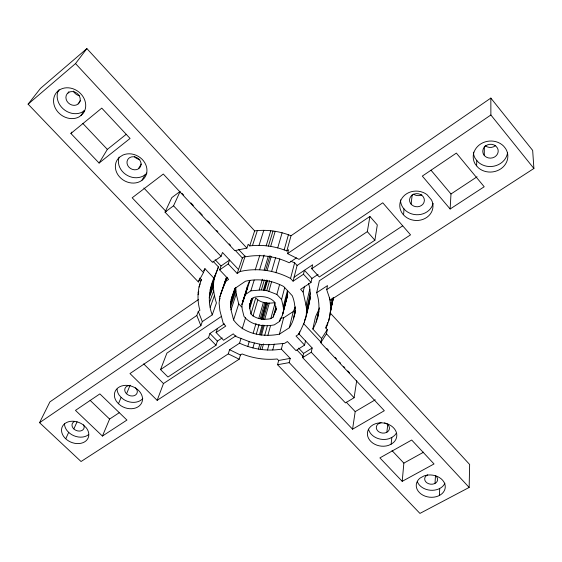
<?xml version="1.0" encoding="UTF-8"?>
<svg xmlns="http://www.w3.org/2000/svg" width="562" height="562" viewBox="0 0 562 562"><rect width="100%" height="100%" fill="white"/><g stroke="black" fill="none" stroke-linecap="round" stroke-linejoin="round"><path stroke-width="0.84" d="M217.48 328.426L216.103 332.528L223.585 340.249L233.258 333.849L235.745 336.434L249.886 341.872L261.168 344.506L269.802 344.71L284.555 343.375L287.414 341.548L295.949 350.576L304.569 345.103L296.026 336.027L298.921 334.172L304.274 322.49L306.269 315.31L306.522 309.023L306.023 305.271L303.101 292.043L304.506 286.198M305.503 319.026C308.117 307.477 312.725 295.345 308.51 283.522M484.268 155.358L483.854 154.894A7.742 6.941 -5.9 0 1 485.709 145.839A7.742 6.941 -5.9 0 1 495.895 146.127L497.461 148.052A7.742 6.941 -5.9 0 1 494.729 156.917A7.742 6.941 -5.9 0 1 484.641 155.857L484.268 155.358L484.346 146.366M215.415 274.678C212.113 283.845 213.476 293.863 216.419 302.932L212.267 314.868L202.32 321.605L200.866 325.679L129.977 373.554L157.156 400.327L228.277 353.884L229.577 349.712L239.56 343.178C252.57 349.248 267.168 351.475 281.372 349.142L290.21 358.38L289.212 362.616L352.564 429.199L384.317 410.717L320.762 342.722L326.452 333.779L327.288 329.606L325.848 328.053C330.526 318.619 331.657 307.576 329.311 297.34M476.618 165.86L475.023 163.767A17.345 15.511 -5.6 0 1 480.91 143.816A17.345 15.511 -5.6 0 1 503.615 146.106L505.54 148.487A17.345 15.511 -5.6 0 1 501.142 168.614A17.345 15.511 -5.6 0 1 478.381 167.848L476.618 165.86L476.731 160.388L475.143 158.301A17.197 15.42 -5.9 0 1 473.359 152.147M198.449 299.546L49.892 401.907L39.565 422.687L81.054 461.521L239.187 359.188L240.431 354.994L242.067 353.934C253.167 358.324 265.306 360.144 277.199 358.978L278.633 360.481L277.572 364.717L419.94 513.415L469.158 487.437L469.635 464.479L330.308 313.09M200.866 325.679L196.805 315.486L198.288 311.439L199.91 310.329C196.953 300.213 197.431 289.128 201.442 279.37M212.267 314.868C206.964 301.675 209.31 287.217 215.344 274.727M219.84 296.933L226.338 277.712L219.84 296.933L219.103 303.108L219.911 310.638L223.269 323.473L225.776 326.079L216.103 332.528M230.532 303.48L231.832 297.242L235.675 287.913L245.496 281.211C258.527 278.211 271.903 280.269 283.684 286.487L292.296 295.767C296.539 306.423 295.774 318.19 289.29 327.787L279.426 334.165C263.142 337.355 243.775 334.257 233.588 319.933L231.024 309.922L230.455 304.379L235.752 287.632L236.216 293.996L238.71 303.873L241.702 307.021M249.556 280.86L247.737 285.222L241.906 304.485L242.187 309.212L243.978 316.364C250.926 325.349 263.711 327 274.263 324.878L279.623 321.38L282.517 314.868L287.596 295.401L287.428 290.716L283.248 306.726L283.536 310.301L283.115 313.118M246.823 289.746L247.189 286.957M251.291 299.434L249.423 306.494L250.947 313.968C255.843 319.265 264.028 320.045 270.793 318.647L273.16 317.087L276.335 308.615M439.386 495.375L440.517 494.82A14.556 11.135 6.2 0 0 442.638 480.243A14.556 11.135 6.2 0 0 423.973 475.951L420.137 478.037A14.556 11.135 6.2 0 0 419.505 492.677A14.556 11.135 6.2 0 0 438.318 495.986L439.386 495.375L439.744 488.371L440.868 487.816A14.45 11.092 6.1 0 0 444.9 483.158M427.696 474.834L426.79 475.326A6.498 4.995 6.1 0 0 425.82 481.831A6.498 4.995 6.1 0 0 434.103 483.805L435.023 483.355L435.459 475.67M450.134 209.001L422.322 176.082L456.365 153.089L484.191 186.76L450.134 209.001L450.984 193.988L431.005 170.209M249.647 304.794L252.064 298.794L254.424 297.214C261.246 295.76 269.535 296.532 274.453 301.92L275.886 308.461L275.654 311.151M402.209 481.332L379.891 457.897L411.686 440.025L434.033 463.952L402.209 481.332L403.86 463.123L392.03 450.605M328.728 320.79L333.315 297.712M391.124 444.198L393.533 442.512A14.774 11.633 8.2 0 0 392.726 427.029A14.774 11.633 8.2 0 0 373.33 424.675L372.536 425.139A14.774 11.633 8.2 0 0 369.726 440.187A14.774 11.633 8.2 0 0 388.321 445.455L391.124 444.198L391.84 437.433L394.236 435.754A14.668 11.591 8.2 0 0 396.224 433.274M381.12 422.729A6.596 5.22 8.2 0 0 379.54 423.179L378.107 424.001A6.596 5.22 8.2 0 0 377.734 430.871A6.596 5.22 8.2 0 0 386.263 432.536L386.888 432.171L387.815 423.924M411.124 204.104L410.506 203.374A7.418 6.575 3.5 0 1 412.494 194.895A7.418 6.575 3.5 0 1 422.252 195.674L423.362 196.974A7.418 6.575 3.5 0 1 421.507 205.46A7.418 6.575 3.5 0 1 411.756 204.835L411.124 204.104L412.192 194.726M403.284 214.565L402.891 214.192A16.621 14.696 3.7 0 1 405.04 194.888A16.621 14.696 3.7 0 1 426.987 194.621L431.546 199.995A16.621 14.696 3.7 0 1 425.16 218.4A16.621 14.696 3.7 0 1 403.593 215L403.987 208.86L403.6 208.488A16.488 14.612 3.5 0 1 400.502 199.882M352.564 429.199L355.198 411.63L375.233 399.821M298.71 333.673L312.163 348.004L303.578 353.421L302.637 357.65L345.44 402.905L354.088 397.748L356.737 380.509M294.095 277.192L312.676 264.758L311.741 268.713L319.286 276.982L374.882 240.227L377.306 224.912L369.908 216.454L297.101 265.475L293.069 281.176L290.547 278.45C274.98 270.28 257.291 267.568 240.086 271.509L237.206 273.49L228.214 263.922L229.57 260.03L221.049 265.981L219.644 269.886L228.636 279.391L225.791 281.351L220.908 293.413M224.926 283.403L225.285 281.19M311.741 268.713L367.316 231.635L369.908 216.454M287.596 295.401L285.749 300.902M330.414 311.327L333.118 297.811M330.161 313.175L333.203 297.944M325.848 328.053L326.367 325.489M330.484 305.349L331.84 298.626M326.845 325.946L327.527 322.532M320.762 342.722L321.619 338.528L327.288 329.606M291.025 235.759C279.56 231.144 266.929 229.359 254.649 230.877L86.885 48.585L40.457 88.417L28.1 104.139L198.358 281.969L203.465 272.584L132.175 197.796L163.303 174.037L234.775 250.652L246.894 248.109L248.172 244.259L249.704 245.91C262.243 244.393 275.127 246.233 286.838 250.94L291.025 235.759L490.837 98.09L532.664 150.398L533.9 168.481L330.259 300.256L326.684 289.62L327.534 285.587L316.694 292.683C320.607 304.759 319.441 318.106 312.837 329.037L321.619 338.528M317.586 317.853L318.977 311.376M302.637 357.65L311.264 352.219L312.163 348.004M316.041 322.159L319.427 307.843M312.837 329.037L315.5 316.799L318.661 309.978M331.959 304.618L333.203 298.935M304.569 345.103L305.51 340.909M316.694 292.683L319.342 280.775L402.722 225.812M304.274 322.49L305.061 319.068M307.618 307.955L308.011 306.241M306.515 312.872L310.224 296.736M306.367 314.088L310.076 297.937M306.269 315.31L309.978 299.146M306.522 309.023L310.238 292.935M298.921 334.172L299.49 331.713M303.101 292.043L300.6 289.339L311.011 282.454L311.938 278.45L318.12 274.361M306.023 305.271L309.753 289.226M294.839 313.392L295.254 311.692M294.305 316.069L295.345 311.826M295.001 308.812L295.415 307.126M293.069 281.176L303.473 274.235L304.449 270.266L311.938 278.45M293.399 318.682L295.429 309.894M289.29 327.787L293.308 311.503L295.331 307.007M281.372 349.142L282.812 343.375M279.426 334.165L283.627 317.825L293.308 311.503M272.753 349.915L274.249 344.155M283.522 308.601L287.688 292.57M283.536 310.301L287.702 294.249M282.517 314.868L287.639 294.825M290.547 278.45L294.636 262.784L290.652 261.232M279.623 321.38L280.466 318.141M283.248 306.726L281.569 299.469L284.681 287.744M267.505 350.042L269.036 344.281M275.261 312.324L276.286 308.503M267.933 335.226L270.589 325.433M273.16 317.087L275.991 306.613M275.858 309.824L276.314 308.131M270.793 318.647L275.197 302.518C268.566 303.916 260.522 303.164 255.738 297.944L250.947 313.968M264.737 335.31L267.428 325.517M326.684 289.62L410.541 234.853L382.771 202.805L299.033 259.363L287.533 253.624L288.601 249.732L286.838 250.94M281.569 299.469L276.883 294.446L279.616 284.442M261.934 349.641L263.508 343.888M260.178 349.36L261.534 344.436M258.408 349.142L259.777 344.211M264.779 319.216L269.296 303.094M260.501 334.917L263.241 325.138M261.548 335.085L264.273 325.3M263.339 319.258L267.884 303.143M259.454 334.79L262.201 325.012M284.175 249.9L288.418 234.747M262.194 319.181L266.76 303.066M275.9 272.753L279.834 258.836M256.307 334.109L259.089 324.344M276.883 294.446L268.861 291.334L271.699 281.372M252.914 347.955L254.312 343.038M261.323 319.061L265.91 302.946M261.759 319.111L266.332 303.002M260.192 318.816L264.793 302.714M271.622 271.404L275.633 257.508M258.787 318.373L263.423 302.279M242.749 301.07L245.524 294.453L250.87 290.835L261.365 289.922L266.732 290.666L269.605 280.705M264.751 290.245L267.645 280.29M277.733 247.87L282.117 232.752M253.195 333.133L256.019 323.375M263.367 290.055L266.276 280.101M264.063 290.161L266.964 280.206M247.821 346.354L249.254 341.443M253.005 316.146L257.761 300.087M261.365 289.922L264.302 279.974M267.112 270.448L271.207 256.574M259.18 289.999L262.391 279.223M265.643 270.273L270.006 255.584M264.175 270.041L268.327 256.181M270.673 246.374L275.197 231.291M268.425 246.107L272.999 231.031M249.647 308.735L252.956 297.818M239.56 343.178L241.042 338.282M259.616 269.76L264.098 255.092M242.166 328.882L245.622 317.558M249.479 305.756L251.263 299.89M249.423 306.494L251.755 298.584M249.451 307.484L252.254 298.253M266.184 245.77L270.8 230.701M250.87 290.835L254.186 280.073M255.232 269.922L259.792 255.26M241.906 304.485L246.901 288.594M242.932 301.724L246.873 289.17M242.355 303.972L244.716 296.441M245.524 294.453L249.95 280.34M259.054 245.341L263.81 230.294M233.588 319.933L238.71 303.873M252.457 245.608L257.347 230.575M231.024 309.922L236.216 293.996M230.455 304.379L235.675 288.517M249.704 245.91L254.649 230.877M230.56 307.14L235.766 291.242M240.086 271.509L245.194 256.047L242.37 258.007L237.206 273.49M221.66 316.265L166.9 353.133L160.549 369.592L167.982 377.011L216.019 345.251L217.389 341.113L222.18 337.938M231.017 299.876L234.86 288.236M230.568 302.574L235.513 287.568M160.549 369.592L208.544 337.572L209.949 333.456L224.357 323.824M225.791 281.351L227.203 277.256M219.243 300.67L220.065 298.303M210.265 307.309L214.452 295.443M308.257 305.559L309.219 302.813M209.443 302.7L213.658 290.884M209.219 297.839L213.441 286.065M209.373 294.769L213.602 283.023M209.331 296.315L213.56 284.548M210.111 290.006L218.428 266.915L213.019 261.19M165.031 212.141L173.546 205.804L180.17 191.375L171.803 197.634L165.031 212.141L212.513 262.349L221.077 256.335L222.482 252.471L238.52 269.556M198.14 292.879L198.751 291.249M198.098 294.741L198.709 293.104M198.997 287.07L200.227 283.817M157.156 400.327L163.472 383.551L235.942 335.767M203.465 272.584L204.947 268.671L214.234 278.52L211.41 285.615M198.358 281.969L199.552 278.822M200.529 281.801L201.379 279.63L199.854 278.035M215.625 273.954L218.428 266.915M135.505 387.794L136.109 388.398A6.463 5.044 21.2 0 1 135.4 395.093A6.463 5.044 21.2 0 1 127.117 394.271L126.583 393.744L130.11 385.216M118.47 403.72L116.467 401.423A14.457 11.247 21.1 0 1 119.601 386.818A14.457 11.247 21.1 0 1 138.196 390.063L138.877 390.731A14.457 11.247 21.1 0 1 139.236 405.975A14.457 11.247 21.1 0 1 120.907 405.729L118.47 403.72L121.125 397.376L119.137 395.093A14.359 11.205 21.2 0 1 117.072 389.115M102.432 436.063L126.935 420.067L99.867 393.899L75.47 410.379L102.432 436.063L109.59 419.076L119.095 412.81M83.576 424.823A6.301 4.77 22.4 0 1 82.045 430.436A6.301 4.77 22.4 0 1 74.634 429.579L73.847 428.89L77.071 421.823M65.768 438.725L64.806 437.875A14.099 10.629 22.3 0 1 65.059 423.411A14.099 10.629 22.3 0 1 82.979 424.668L86.232 427.759A14.099 10.629 22.3 0 1 84.616 441.88A14.099 10.629 22.3 0 1 66.667 439.617L65.768 438.725L68.719 432.304L67.763 431.461A14.001 10.594 22.4 0 1 64.525 423.706M142.102 180.163L142.53 179.903A16.347 14.043 29.9 0 0 143.472 160.823A16.347 14.043 29.9 0 0 122.874 155.07L120.085 156.819L117.788 159.074A16.347 14.043 29.9 0 0 120.985 178.323A16.347 14.043 29.9 0 0 141.75 180.5L145.312 174.578A16.214 13.973 30.1 0 0 146.879 173.026M138.905 168.474L139.601 167.926A7.299 6.287 30.1 0 0 139.039 159.292A7.299 6.287 30.1 0 0 129.745 157.592L128.508 158.561A7.299 6.287 30.1 0 0 128.944 167.167A7.299 6.287 30.1 0 0 138.196 169.007L141.28 164.055M71.838 132.07L70.896 133.454L99.088 163.057L107.349 149.387L126.295 134.269M203.704 270.645L204.947 268.671M81.033 115.414L82.832 113.798A16.93 14.5 37.1 0 0 80.415 93.404A16.93 14.5 37.1 0 0 59.129 90.159L57.008 91.957A16.93 14.5 37.1 0 0 58.048 112.133A16.93 14.5 37.1 0 0 79.109 116.875L81.033 115.414L84.384 110.503L82.474 111.957A16.79 14.415 37.3 0 1 63.127 108.817A16.79 14.415 37.3 0 1 58.441 90.313M78.181 103.9L78.638 103.556A7.552 6.484 37.3 0 0 78.301 94.5A7.552 6.484 37.3 0 0 68.859 92.344L67.131 93.805A7.552 6.484 37.3 0 0 68.304 102.881A7.552 6.484 37.3 0 0 77.76 104.286L80.556 100.514M67.953 93.032L68.936 91.697M58.104 91.1L59.129 89.744M28.1 104.139L75.526 63.583L86.885 48.585M144.891 174.838L144.539 175.175A16.214 13.973 30.1 0 1 125.593 174.346A16.214 13.973 30.1 0 1 119.074 157.114M70.896 133.454L101.757 108.122L130.075 138.449L99.088 163.057M219.644 269.886L228.214 263.922M39.565 422.687L196.805 315.486M287.533 253.624L490.879 114.985L490.837 98.09M296.434 257.888L289.219 262.77C275.654 256.314 260.325 254.045 245.517 256.813L238.464 249.303M450.984 193.988L477.061 176.791M435.023 483.355L435.894 482.842A6.498 4.995 6.1 0 0 435.571 475.747M439.744 488.371L438.683 488.989A14.45 11.092 6.1 0 1 417.383 481.803M386.888 432.171L387.527 431.813A6.596 5.22 8.2 0 0 389.213 426.832A6.596 5.22 8.2 0 0 384.534 422.891M403.86 463.123L423.664 452.15M391.84 437.433L389.059 438.69A14.668 11.591 8.2 0 1 368.524 429.185M290.21 358.38L278.633 360.481M289.212 362.616L277.572 364.717M281.021 318.078L283.627 317.825M266.732 290.666L268.861 291.334M240.431 354.994L229.577 349.712M239.187 359.188L228.277 353.884M121.125 397.376L123.542 399.378A14.359 11.205 21.2 0 0 142.79 398.584M90.11 400.348L109.59 419.076M126.583 393.744L126.043 393.217A6.463 5.044 21.2 0 1 125.228 387.97A6.463 5.044 21.2 0 1 130.229 385.518M143.682 363.888L163.472 383.551M68.719 432.304L69.611 433.197A14.001 10.594 22.4 0 0 88.599 434.609M73.847 428.89L73.123 428.153A6.301 4.77 22.4 0 1 74.5 421.5M209.949 333.456L217.389 341.113M208.544 337.572L216.019 345.251M82.832 123.443L107.349 149.387M143.858 188.017L166.113 211.558M297.059 350.119L303.066 356.47M346.255 402.167L355.198 411.63M215.141 259.721L221.049 265.981M298.584 348.131L303.578 353.421M173.546 205.804L221.077 256.335M311.264 352.219L354.088 397.748M181.962 193.3L183.753 195.218M190.932 202.91L193.328 205.467M199.306 211.874L202.299 215.077M207.68 220.845L210.076 223.409M216.651 230.455L217.852 231.741M229.212 243.908L230.413 245.194M235.197 250.315L242.37 258.007M303.494 323.473L321.436 342.701M326.824 348.468L328.615 350.393M335.198 357.439L336.399 358.725M339.385 361.928L340.586 363.207M343.579 366.41L344.773 367.696M347.766 370.899L349.557 372.817M75.526 63.583L246.894 248.109M326.452 333.779L469.158 487.437M294.636 262.784L297.101 265.475M303.473 274.235L311.011 282.454M476.731 160.388L478.473 162.355A17.197 15.42 -5.9 0 0 496.309 165.53A17.197 15.42 -5.9 0 0 507.605 152.414M367.316 231.635L374.882 240.227M490.879 114.985L533.9 168.481M403.987 208.86L404.289 209.296A16.488 14.612 3.5 0 0 420.924 214.375A16.488 14.612 3.5 0 0 433.105 203.374M202.32 321.605L198.288 311.439M79.291 95.688A7.432 6.414 37.8 0 1 73.467 91.1M139.812 159.468A7.18 6.224 30.4 0 1 134.451 156.657M495.417 145.713A7.615 6.849 -6.6 0 1 485.175 145.642M421.802 194.81A7.299 6.505 3.1 0 1 413.477 194.115"/></g></svg>
